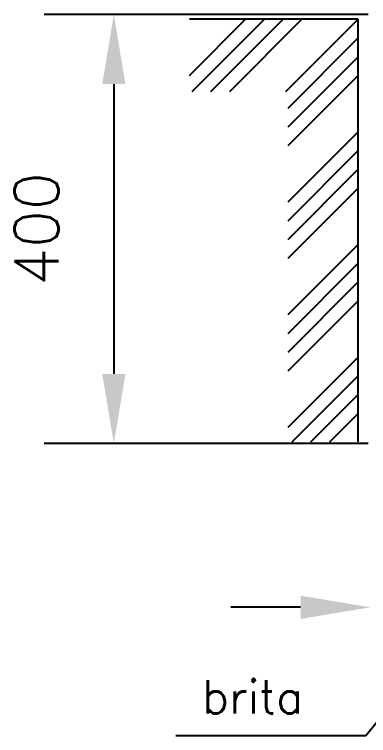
# Model space of a CAD drawing. Extents: x 0.035 to 0.854, y 0.057 to 0.57.
# Drawn here: x 0.54775 to 0.56859, y 0.14844 to 0.19082 of the extents above; entities that cross this region are included whole.
import ezdxf
from ezdxf.enums import TextEntityAlignment as Align

# ---------------------------------------------------------------- set-up
doc = ezdxf.new("R2010")
doc.units = 0
doc.header["$LTSCALE"] = 500
doc.header["$MEASUREMENT"] = 0
doc.header["$PDMODE"] = 3
doc.header["$PDSIZE"] = -15
doc.layers.get('0').update_dxf_attribs({"linetype": 'CONTINUOUS'})
doc.layers.get('DEFPOINTS').update_dxf_attribs({"linetype": 'CONTINUOUS'})
doc.styles.add('ROMANS', font='ROMANS.SHX', dxfattribs={"height": 80})

# ---------------------------------------------------------------- blocks, each defined once
blk = doc.blocks.new('*X47')
at = {"color": 0}
for p, q in [((11751.3, 2205.4), (11910.1, 2364.1)), ((11759, 2160), (11963.1, 2364.1)), ((11812, 2160), (12016.1, 2364.1)), ((11865, 2160), (12069.2, 2364.1)), ((12024.1, 2160), (12227.4, 2363.2)), ((12030, 2112.8), (12227.4, 2310.2)), ((12030, 2059.8), (12227.4, 2257.1)), ((12030, 2006.8), (12227.4, 2204.1)), ((12030, 1847.7), (12227.4, 2045)), ((12030, 1794.6), (12227.4, 1992)), ((12030, 1741.6), (12227.4, 1939)), ((12030, 1688.6), (12227.4, 1885.9)), ((12030, 1529.5), (12227.4, 1726.8)), ((12030, 1476.4), (12227.4, 1673.8)), ((12030, 1423.4), (12227.4, 1620.8)), ((12030, 1370.4), (12227.4, 1567.7)), ((12030, 1211.3), (12227.4, 1408.6)), ((12041.8, 1170), (12227.4, 1355.6)), ((12094.9, 1170.1), (12227.4, 1302.6)), ((12148, 1170.1), (12227.4, 1249.5))]:
    blk.add_line(p, q, dxfattribs=at)

msp = doc.modelspace()

# ---------------------------------------------------------------- linework, layer by layer
at = {"color": 1, "linetype": 'ByBlock'}
for p, q in [((0.568562, 0.190816), (0.549509, 0.190816)), ((0.553604, 0.186721), (0.553604, 0.169691)), ((0.568562, 0.165596), (0.549509, 0.165596)), ((0.564589, 0.155976), (0.560494, 0.155976))]:
    msp.add_line(p, q, dxfattribs=at)
for p, q in [((0.567953, 0.190538), (0.558051, 0.190538)), ((0.567953, 0.190538), (0.567953, 0.165705)), ((0.568424, 0.148436), (0.578564, 0.160916)), ((0.557244, 0.148436), (0.568424, 0.148436))]:
    msp.add_line(p, q)
for points in [[(0.552921, 0.186721), (0.554286, 0.186721), (0.553604, 0.190816)], [(0.552921, 0.169691), (0.554286, 0.169691), (0.553604, 0.165596)], [(0.564589, 0.156659), (0.564589, 0.155294), (0.568684, 0.155976)]]:
    msp.add_solid(points, dxfattribs=at)
at = {"layer": 'DEFPOINTS', "color": 0, "linetype": 'ByBlock'}
msp.add_point((0.553604, 0.165596), dxfattribs=at)

# ---------------------------------------------------------------- block references
at = {"xscale": 2.080000000000001e-05, "yscale": 2.080000000000001e-05, "zscale": 2.080000000000001e-05}
msp.add_blockref('*X47', (0.313624, 0.141364), dxfattribs=at)

# ---------------------------------------------------------------- texts
at = {"color": 1, "linetype": 'ByBlock', "style": 'ROMANS'}
msp.add_text('400', height=0.0026, rotation=90, dxfattribs=at).set_placement((0.549054, 0.178206), align=Align.MIDDLE_CENTER)
at = {"style": 'ROMANS'}
msp.add_text('brita', height=0.00195, dxfattribs=at).set_placement((0.558804, 0.149736))

doc.saveas('drawing.dxf')
